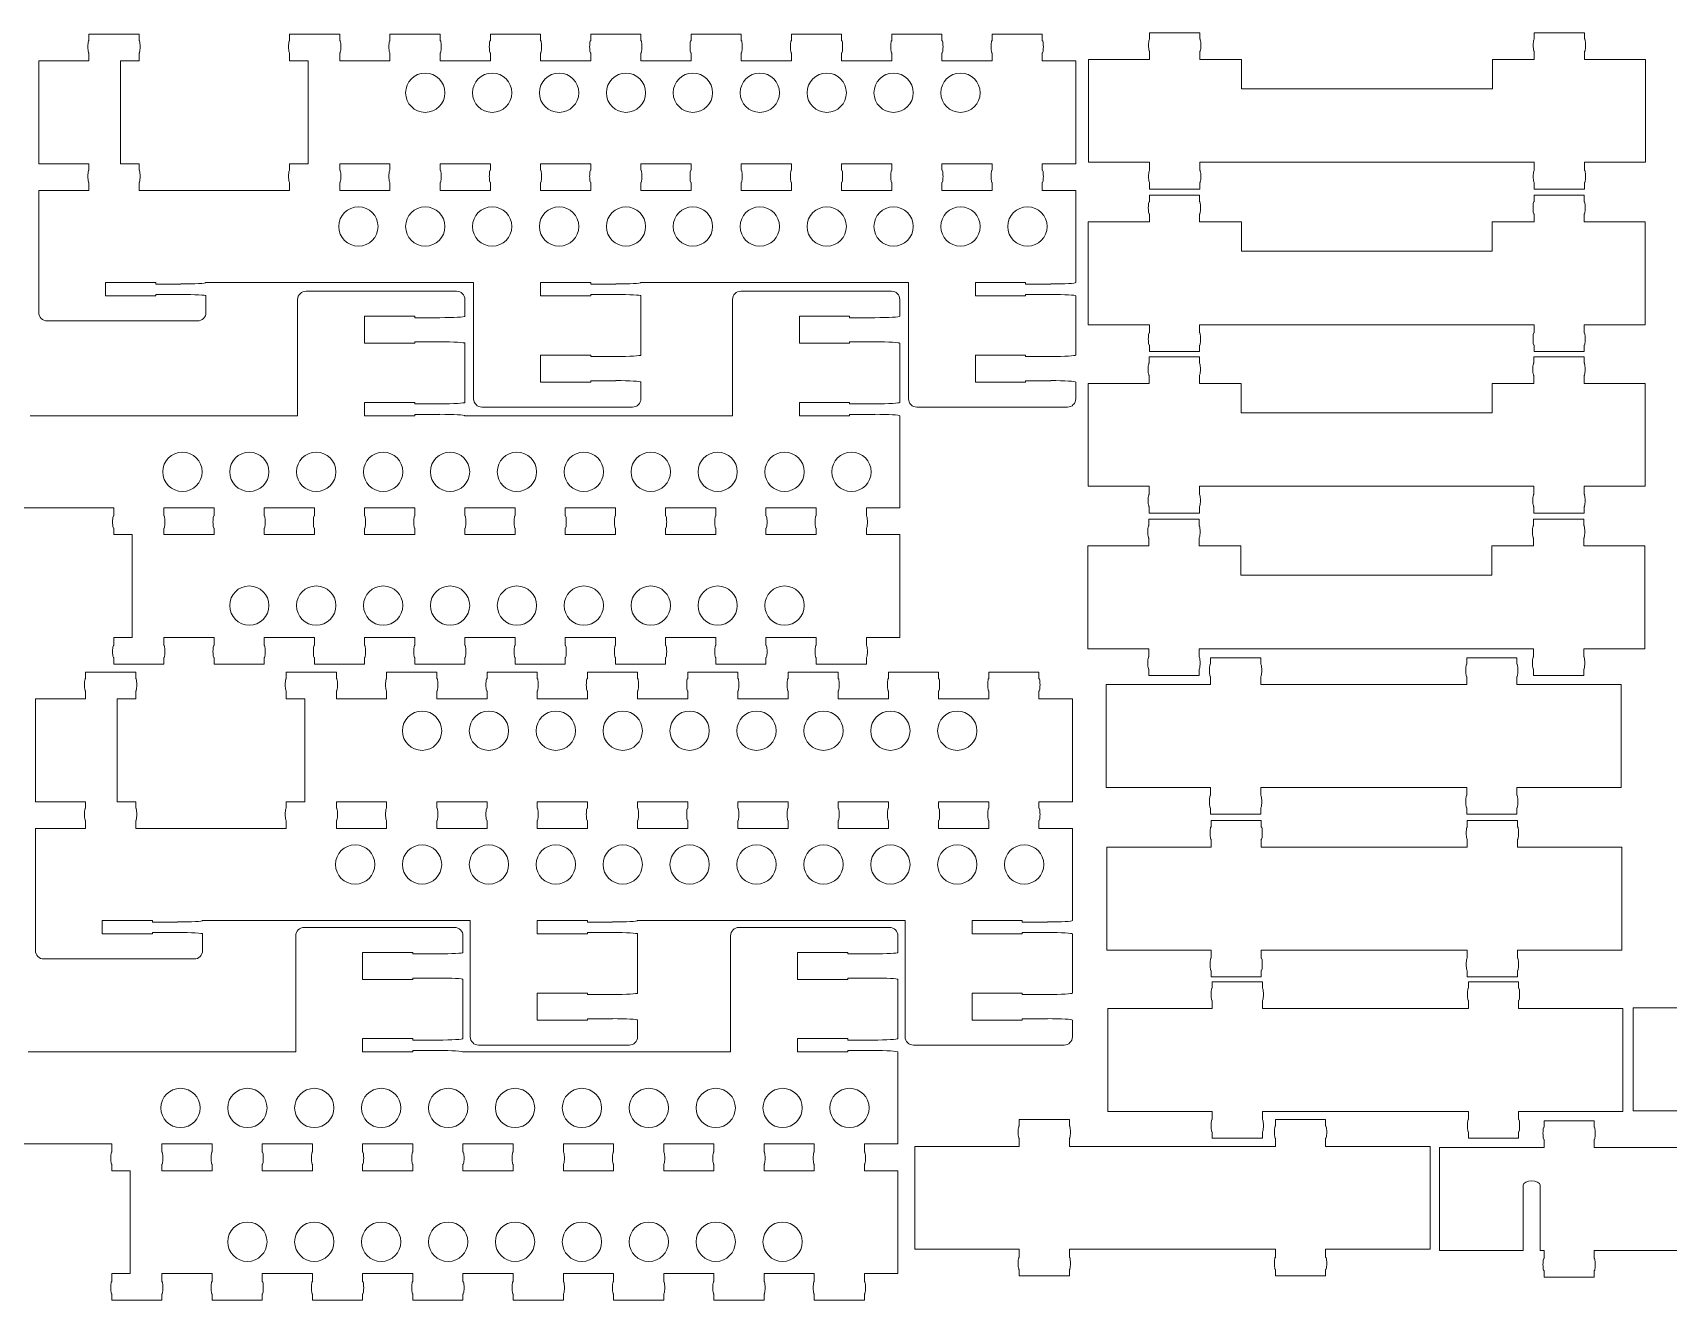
# Model space of a CAD drawing. Header units: millimetres. Extents: x 6 to 617, y 2 to 305.
# Drawn here: x 312.8 to 508.4, y 2.6 to 154.2 of the extents above; entities that cross this region are included whole.
import ezdxf

# ---------------------------------------------------------------- set-up
doc = ezdxf.new("R2010")
doc.units = ezdxf.units.MM
doc.header["$LTSCALE"] = 12.7
doc.layers.add('Visible', color=1, linetype='Continuous', lineweight=13)

msp = doc.modelspace()

# ---------------------------------------------------------------- linework, layer by layer
at = {"layer": 'Visible'}
for p, q in [((319.52, 153.31), (319.52, 154.06)), ((319.52, 154.06), (325.52, 154.06)), ((325.52, 153.31), (325.52, 154.06)), ((343.52, 153.31), (343.52, 154.06)), ((343.52, 154.06), (349.52, 154.06)), ((349.52, 153.31), (349.52, 154.06)), ((355.52, 153.31), (355.52, 154.06)), ((355.52, 154.06), (361.52, 154.06)), ((361.52, 153.31), (361.52, 154.06)), ((367.52, 153.31), (367.52, 154.06)), ((367.52, 154.06), (373.52, 154.06)), ((373.52, 153.31), (373.52, 154.06)), ((379.52, 153.31), (379.52, 154.06)), ((379.52, 154.06), (385.52, 154.06)), ((385.52, 153.31), (385.52, 154.06)), ((391.52, 153.31), (391.52, 154.06)), ((391.52, 154.06), (397.52, 154.06)), ((397.52, 153.31), (397.52, 154.06)), ((403.52, 153.31), (403.52, 154.06)), ((403.52, 154.06), (409.52, 154.06)), ((409.52, 153.31), (409.52, 154.06)), ((415.52, 153.31), (415.52, 154.06)), ((415.52, 154.06), (421.52, 154.06)), ((421.52, 153.31), (421.52, 154.06)), ((427.52, 153.31), (427.52, 154.06)), ((427.52, 154.06), (433.52, 154.06)), ((433.52, 153.31), (433.52, 154.06)), ((446.35, 153.49), (446.35, 154.24)), ((452.35, 154.24), (446.35, 154.24)), ((452.35, 153.49), (452.35, 154.24)), ((492.35, 153.49), (492.35, 154.24)), ((492.35, 154.24), (498.35, 154.24)), ((498.35, 153.49), (498.35, 154.24)), ((313.52, 150.86), (313.52, 138.56)), ((319.52, 150.86), (313.52, 150.86)), ((319.52, 150.86), (319.52, 151.81)), ((325.52, 150.86), (323.29, 150.86)), ((323.29, 138.56), (323.29, 150.86)), ((325.52, 150.86), (325.52, 151.81)), ((343.52, 150.86), (343.52, 151.81)), ((345.74, 150.86), (343.52, 150.86)), ((345.74, 138.56), (345.74, 150.86)), ((349.52, 150.86), (349.52, 151.81)), ((355.52, 150.86), (349.52, 150.86)), ((355.52, 150.86), (355.52, 151.81)), ((361.52, 150.86), (361.52, 151.81)), ((367.52, 150.86), (361.52, 150.86)), ((367.52, 150.86), (367.52, 151.81)), ((373.52, 150.86), (373.52, 151.81)), ((379.52, 150.86), (373.52, 150.86)), ((379.52, 150.86), (379.52, 151.81)), ((385.52, 150.86), (385.52, 151.81)), ((391.52, 150.86), (385.52, 150.86)), ((391.52, 150.86), (391.52, 151.81)), ((397.52, 150.86), (397.52, 151.81)), ((403.52, 150.86), (397.52, 150.86)), ((403.52, 150.86), (403.52, 151.81)), ((409.52, 150.86), (409.52, 151.81)), ((415.52, 150.86), (409.52, 150.86)), ((415.52, 150.86), (415.52, 151.81)), ((421.52, 150.86), (421.52, 151.81)), ((427.52, 150.86), (421.52, 150.86)), ((427.52, 150.86), (427.52, 151.81)), ((433.52, 150.86), (433.52, 151.81)), ((437.52, 150.86), (433.52, 150.86)), ((437.52, 150.86), (437.52, 138.56)), ((439.05, 138.74), (439.05, 151.04)), ((446.35, 151.04), (439.05, 151.04)), ((446.35, 151.04), (446.35, 151.99)), ((452.35, 151.04), (452.35, 151.99)), ((457.35, 151.04), (452.35, 151.04)), ((457.35, 151.04), (457.35, 147.54)), ((487.35, 151.04), (487.35, 147.54)), ((492.35, 151.04), (487.35, 151.04)), ((492.35, 151.04), (492.35, 151.99)), ((498.35, 151.04), (498.35, 151.99)), ((505.65, 151.04), (498.35, 151.04)), ((505.65, 138.74), (505.65, 151.04)), ((487.35, 147.54), (457.35, 147.54)), ((319.52, 138.56), (313.52, 138.56)), ((319.52, 137.81), (319.52, 138.56)), ((325.52, 138.56), (323.29, 138.56)), ((325.52, 137.81), (325.52, 138.56)), ((343.52, 137.81), (343.52, 138.56)), ((345.74, 138.56), (343.52, 138.56)), ((355.52, 138.56), (349.52, 138.56)), ((349.52, 137.81), (349.52, 138.56)), ((355.52, 137.81), (355.52, 138.56)), ((367.52, 138.56), (361.52, 138.56)), ((361.52, 137.81), (361.52, 138.56)), ((367.52, 137.81), (367.52, 138.56)), ((379.52, 138.56), (373.52, 138.56)), ((373.52, 137.81), (373.52, 138.56)), ((379.52, 137.81), (379.52, 138.56)), ((391.52, 138.56), (385.52, 138.56)), ((385.52, 137.81), (385.52, 138.56)), ((391.52, 137.81), (391.52, 138.56)), ((403.52, 138.56), (397.52, 138.56)), ((397.52, 137.81), (397.52, 138.56)), ((403.52, 137.81), (403.52, 138.56)), ((415.52, 138.56), (409.52, 138.56)), ((409.52, 137.81), (409.52, 138.56)), ((415.52, 137.81), (415.52, 138.56)), ((427.52, 138.56), (421.52, 138.56)), ((421.52, 137.81), (421.52, 138.56)), ((427.52, 137.81), (427.52, 138.56)), ((437.52, 138.56), (433.52, 138.56)), ((433.52, 137.81), (433.52, 138.56)), ((446.35, 138.74), (439.05, 138.74)), ((446.35, 138.74), (446.35, 137.79)), ((492.35, 138.74), (452.35, 138.74)), ((452.35, 138.74), (452.35, 137.79)), ((492.35, 138.74), (492.35, 137.79)), ((505.65, 138.74), (498.35, 138.74)), ((498.35, 138.74), (498.35, 137.79)), ((313.52, 135.36), (313.52, 120.76)), ((313.52, 135.36), (319.52, 135.36)), ((319.52, 135.36), (319.52, 136.31)), ((325.52, 135.36), (325.52, 136.31)), ((325.52, 135.36), (343.52, 135.36)), ((343.52, 135.36), (343.52, 136.31)), ((349.52, 135.36), (349.52, 136.31)), ((349.52, 135.36), (355.52, 135.36)), ((355.52, 135.36), (355.52, 136.31)), ((361.52, 135.36), (361.52, 136.31)), ((361.52, 135.36), (367.52, 135.36)), ((367.52, 135.36), (367.52, 136.31)), ((373.52, 135.36), (373.52, 136.31)), ((373.52, 135.36), (379.52, 135.36)), ((379.52, 135.36), (379.52, 136.31)), ((385.52, 135.36), (385.52, 136.31)), ((385.52, 135.36), (391.52, 135.36)), ((391.52, 135.36), (391.52, 136.31)), ((397.52, 135.36), (397.52, 136.31)), ((397.52, 135.36), (403.52, 135.36)), ((403.52, 135.36), (403.52, 136.31)), ((409.52, 135.36), (409.52, 136.31)), ((409.52, 135.36), (415.52, 135.36)), ((415.52, 135.36), (415.52, 136.31)), ((421.52, 135.36), (421.52, 136.31)), ((421.52, 135.36), (427.52, 135.36)), ((427.52, 135.36), (427.52, 136.31)), ((433.52, 135.36), (433.52, 136.31)), ((433.52, 135.36), (437.52, 135.36)), ((437.52, 135.36), (437.52, 124.36)), ((446.35, 136.29), (446.35, 135.54)), ((452.35, 135.54), (446.35, 135.54)), ((452.35, 136.29), (452.35, 135.54)), ((492.35, 136.29), (492.35, 135.54)), ((492.35, 135.54), (498.35, 135.54)), ((498.35, 136.29), (498.35, 135.54)), ((446.32, 134.05), (446.32, 134.8)), ((452.32, 134.8), (446.32, 134.8)), ((452.32, 134.05), (452.32, 134.8)), ((492.32, 134.05), (492.32, 134.8)), ((492.32, 134.8), (498.32, 134.8)), ((498.32, 134.05), (498.32, 134.8)), ((439.02, 119.3), (439.02, 131.6)), ((446.32, 131.6), (439.02, 131.6)), ((446.32, 131.6), (446.32, 132.55)), ((452.32, 131.6), (452.32, 132.55)), ((457.32, 131.6), (452.32, 131.6)), ((457.32, 131.6), (457.32, 128.1)), ((487.32, 131.6), (487.32, 128.1)), ((492.32, 131.6), (487.32, 131.6)), ((492.32, 131.6), (492.32, 132.55)), ((498.32, 131.6), (498.32, 132.55)), ((505.62, 131.6), (498.32, 131.6)), ((505.62, 119.3), (505.62, 131.6)), ((487.32, 128.1), (457.32, 128.1)), ((327.52, 124.36), (321.52, 124.36)), ((321.52, 124.36), (321.52, 122.76)), ((327.52, 124.18), (327.52, 124.36)), ((330.52, 124.18), (327.52, 124.18)), ((365.52, 124.36), (333.52, 124.36)), ((345.48, 123.32), (363.48, 123.32)), ((365.52, 124.36), (365.52, 110.46)), ((379.52, 124.36), (373.52, 124.36)), ((373.52, 124.36), (373.52, 122.76)), ((379.52, 124.18), (379.52, 124.36)), ((382.52, 124.18), (379.52, 124.18)), ((417.52, 124.36), (385.52, 124.36)), ((397.48, 123.32), (415.48, 123.32)), ((417.52, 124.36), (417.52, 110.46)), ((431.52, 124.36), (425.52, 124.36)), ((425.52, 124.36), (425.52, 122.76)), ((431.52, 124.18), (431.52, 124.36)), ((434.52, 124.18), (431.52, 124.18)), ((321.52, 122.76), (327.52, 122.76)), ((327.52, 122.93), (327.52, 122.76)), ((330.52, 122.93), (327.52, 122.93)), ((333.52, 122.76), (333.52, 120.76)), ((344.48, 108.42), (344.48, 122.32)), ((364.48, 120.32), (364.48, 122.32)), ((373.52, 122.76), (379.52, 122.76)), ((379.52, 122.93), (379.52, 122.76)), ((382.52, 122.93), (379.52, 122.93)), ((385.52, 122.76), (385.52, 115.68)), ((396.48, 108.42), (396.48, 122.32)), ((416.48, 120.32), (416.48, 122.32)), ((425.52, 122.76), (431.52, 122.76)), ((431.52, 122.93), (431.52, 122.76)), ((434.52, 122.93), (431.52, 122.93)), ((437.52, 122.76), (437.52, 115.68)), ((314.52, 119.76), (332.52, 119.76)), ((352.48, 120.32), (358.48, 120.32)), ((352.48, 117.1), (352.48, 120.32)), ((358.48, 120.15), (358.48, 120.32)), ((361.48, 120.15), (358.48, 120.15)), ((404.48, 120.32), (410.48, 120.32)), ((404.48, 117.1), (404.48, 120.32)), ((410.48, 120.15), (410.48, 120.32)), ((413.48, 120.15), (410.48, 120.15)), ((446.32, 119.3), (439.02, 119.3)), ((446.32, 119.3), (446.32, 118.35)), ((492.32, 119.3), (452.32, 119.3)), ((452.32, 119.3), (452.32, 118.35)), ((492.32, 119.3), (492.32, 118.35)), ((505.62, 119.3), (498.32, 119.3)), ((498.32, 119.3), (498.32, 118.35)), ((352.48, 117.1), (358.48, 117.1)), ((358.48, 117.26), (358.48, 117.1)), ((361.48, 117.26), (358.48, 117.26)), ((364.48, 110.02), (364.48, 117.1)), ((373.52, 115.68), (379.52, 115.68)), ((373.52, 115.68), (373.52, 112.46)), ((379.52, 115.51), (379.52, 115.68)), ((382.52, 115.51), (379.52, 115.51)), ((404.48, 117.1), (410.48, 117.1)), ((410.48, 117.26), (410.48, 117.1)), ((413.48, 117.26), (410.48, 117.26)), ((416.48, 110.02), (416.48, 117.1)), ((425.52, 115.68), (431.52, 115.68)), ((425.52, 115.68), (425.52, 112.46)), ((431.52, 115.51), (431.52, 115.68)), ((434.52, 115.51), (431.52, 115.51)), ((446.3, 114.74), (446.3, 115.49)), ((452.3, 115.49), (446.3, 115.49)), ((446.32, 116.85), (446.32, 116.1)), ((452.32, 116.1), (446.32, 116.1)), ((452.3, 114.74), (452.3, 115.49)), ((452.32, 116.85), (452.32, 116.1)), ((492.3, 114.74), (492.3, 115.49)), ((492.3, 115.49), (498.3, 115.49)), ((492.32, 116.85), (492.32, 116.1)), ((492.32, 116.1), (498.32, 116.1)), ((498.3, 114.74), (498.3, 115.49)), ((498.32, 116.85), (498.32, 116.1)), ((373.52, 112.46), (379.52, 112.46)), ((379.52, 112.62), (379.52, 112.46)), ((382.52, 112.62), (379.52, 112.62)), ((385.52, 112.46), (385.52, 110.46)), ((425.52, 112.46), (431.52, 112.46)), ((431.52, 112.62), (431.52, 112.46)), ((434.52, 112.62), (431.52, 112.62)), ((437.52, 112.46), (437.52, 110.46)), ((439, 99.99), (439, 112.29)), ((446.3, 112.29), (439, 112.29)), ((446.3, 112.29), (446.3, 113.24)), ((452.3, 112.29), (452.3, 113.24)), ((457.3, 112.29), (452.3, 112.29)), ((457.3, 112.29), (457.3, 108.79)), ((487.3, 112.29), (487.3, 108.79)), ((492.3, 112.29), (487.3, 112.29)), ((492.3, 112.29), (492.3, 113.24)), ((498.3, 112.29), (498.3, 113.24)), ((505.6, 112.29), (498.3, 112.29)), ((505.6, 99.99), (505.6, 112.29)), ((352.48, 110.02), (358.48, 110.02)), ((352.48, 108.42), (352.48, 110.02)), ((358.48, 109.84), (358.48, 110.02)), ((361.48, 109.84), (358.48, 109.84)), ((404.48, 110.02), (410.48, 110.02)), ((404.48, 108.42), (404.48, 110.02)), ((410.48, 109.84), (410.48, 110.02)), ((413.48, 109.84), (410.48, 109.84)), ((344.48, 108.42), (312.48, 108.42)), ((358.48, 108.42), (352.48, 108.42)), ((358.48, 108.59), (358.48, 108.42)), ((361.48, 108.59), (358.48, 108.59)), ((396.48, 108.42), (364.48, 108.42)), ((366.52, 109.46), (384.52, 109.46)), ((410.48, 108.42), (404.48, 108.42)), ((410.48, 108.59), (410.48, 108.42)), ((413.48, 108.59), (410.48, 108.59)), ((416.48, 97.42), (416.48, 108.42)), ((418.52, 109.46), (436.52, 109.46)), ((487.3, 108.79), (457.3, 108.79)), ((446.3, 99.99), (439, 99.99)), ((446.3, 99.99), (446.3, 99.04)), ((492.3, 99.99), (452.3, 99.99)), ((452.3, 99.99), (452.3, 99.04)), ((492.3, 99.99), (492.3, 99.04)), ((505.6, 99.99), (498.3, 99.99)), ((498.3, 99.99), (498.3, 99.04)), ((304.48, 97.42), (322.48, 97.42)), ((322.48, 97.42), (322.48, 96.47)), ((328.48, 97.42), (334.48, 97.42)), ((328.48, 97.42), (328.48, 96.47)), ((334.48, 97.42), (334.48, 96.47)), ((340.48, 97.42), (346.48, 97.42)), ((340.48, 97.42), (340.48, 96.47)), ((346.48, 97.42), (346.48, 96.47)), ((352.48, 97.42), (358.48, 97.42)), ((352.48, 97.42), (352.48, 96.47)), ((358.48, 97.42), (358.48, 96.47)), ((364.48, 97.42), (370.48, 97.42)), ((364.48, 97.42), (364.48, 96.47)), ((370.48, 97.42), (370.48, 96.47)), ((376.48, 97.42), (382.48, 97.42)), ((376.48, 97.42), (376.48, 96.47)), ((382.48, 97.42), (382.48, 96.47)), ((388.48, 97.42), (394.48, 97.42)), ((388.48, 97.42), (388.48, 96.47)), ((394.48, 97.42), (394.48, 96.47)), ((400.48, 97.42), (406.48, 97.42)), ((400.48, 97.42), (400.48, 96.47)), ((406.48, 97.42), (406.48, 96.47)), ((412.48, 97.42), (416.48, 97.42)), ((412.48, 97.42), (412.48, 96.47)), ((446.26, 95.3), (446.26, 96.05)), ((452.26, 96.05), (446.26, 96.05)), ((446.3, 97.54), (446.3, 96.79)), ((452.3, 96.79), (446.3, 96.79)), ((452.26, 95.3), (452.26, 96.05)), ((452.3, 97.54), (452.3, 96.79)), ((492.26, 95.3), (492.26, 96.05)), ((492.26, 96.05), (498.26, 96.05)), ((492.3, 97.54), (492.3, 96.79)), ((492.3, 96.79), (498.3, 96.79)), ((498.26, 95.3), (498.26, 96.05)), ((498.3, 97.54), (498.3, 96.79)), ((322.48, 94.97), (322.48, 94.22)), ((322.48, 94.22), (324.7, 94.22)), ((324.7, 81.92), (324.7, 94.22)), ((328.48, 94.97), (328.48, 94.22)), ((334.48, 94.22), (328.48, 94.22)), ((334.48, 94.97), (334.48, 94.22)), ((340.48, 94.97), (340.48, 94.22)), ((346.48, 94.22), (340.48, 94.22)), ((346.48, 94.97), (346.48, 94.22)), ((352.48, 94.97), (352.48, 94.22)), ((358.48, 94.22), (352.48, 94.22)), ((358.48, 94.97), (358.48, 94.22)), ((364.48, 94.97), (364.48, 94.22)), ((370.48, 94.22), (364.48, 94.22)), ((370.48, 94.97), (370.48, 94.22)), ((376.48, 94.97), (376.48, 94.22)), ((382.48, 94.22), (376.48, 94.22)), ((382.48, 94.97), (382.48, 94.22)), ((388.48, 94.97), (388.48, 94.22)), ((394.48, 94.22), (388.48, 94.22)), ((394.48, 94.97), (394.48, 94.22)), ((400.48, 94.97), (400.48, 94.22)), ((406.48, 94.22), (400.48, 94.22)), ((406.48, 94.97), (406.48, 94.22)), ((412.48, 94.97), (412.48, 94.22)), ((416.48, 94.22), (412.48, 94.22)), ((416.48, 81.92), (416.48, 94.22)), ((438.96, 80.55), (438.96, 92.85)), ((446.26, 92.85), (438.96, 92.85)), ((446.26, 92.85), (446.26, 93.8)), ((452.26, 92.85), (452.26, 93.8)), ((457.26, 92.85), (452.26, 92.85)), ((457.26, 92.85), (457.26, 89.35)), ((487.26, 92.85), (487.26, 89.35)), ((492.26, 92.85), (487.26, 92.85)), ((492.26, 92.85), (492.26, 93.8)), ((498.26, 92.85), (498.26, 93.8)), ((505.56, 92.85), (498.26, 92.85)), ((505.56, 80.55), (505.56, 92.85)), ((487.26, 89.35), (457.26, 89.35)), ((322.48, 81.92), (322.48, 80.97)), ((322.48, 81.92), (324.7, 81.92)), ((334.48, 81.92), (328.48, 81.92)), ((328.48, 81.92), (328.48, 80.97)), ((334.48, 81.92), (334.48, 80.97)), ((346.48, 81.92), (340.48, 81.92)), ((340.48, 81.92), (340.48, 80.97)), ((346.48, 81.92), (346.48, 80.97)), ((358.48, 81.92), (352.48, 81.92)), ((352.48, 81.92), (352.48, 80.97)), ((358.48, 81.92), (358.48, 80.97)), ((370.48, 81.92), (364.48, 81.92)), ((364.48, 81.92), (364.48, 80.97)), ((370.48, 81.92), (370.48, 80.97)), ((382.48, 81.92), (376.48, 81.92)), ((376.48, 81.92), (376.48, 80.97)), ((382.48, 81.92), (382.48, 80.97)), ((394.48, 81.92), (388.48, 81.92)), ((388.48, 81.92), (388.48, 80.97)), ((394.48, 81.92), (394.48, 80.97)), ((406.48, 81.92), (400.48, 81.92)), ((400.48, 81.92), (400.48, 80.97)), ((406.48, 81.92), (406.48, 80.97)), ((416.48, 81.92), (412.48, 81.92)), ((412.48, 81.92), (412.48, 80.97)), ((446.26, 80.55), (438.96, 80.55)), ((446.26, 80.55), (446.26, 79.6)), ((492.26, 80.55), (452.26, 80.55)), ((452.26, 80.55), (452.26, 79.6)), ((492.26, 80.55), (492.26, 79.6)), ((505.56, 80.55), (498.26, 80.55)), ((498.26, 80.55), (498.26, 79.6)), ((322.48, 79.47), (322.48, 78.72)), ((322.48, 78.72), (328.48, 78.72)), ((328.48, 79.47), (328.48, 78.72)), ((334.48, 79.47), (334.48, 78.72)), ((334.48, 78.72), (340.48, 78.72)), ((340.48, 79.47), (340.48, 78.72)), ((346.48, 79.47), (346.48, 78.72)), ((346.48, 78.72), (352.48, 78.72)), ((352.48, 79.47), (352.48, 78.72)), ((358.48, 79.47), (358.48, 78.72)), ((358.48, 78.72), (364.48, 78.72)), ((364.48, 79.47), (364.48, 78.72)), ((370.48, 79.47), (370.48, 78.72)), ((370.48, 78.72), (376.48, 78.72)), ((376.48, 79.47), (376.48, 78.72)), ((382.48, 79.47), (382.48, 78.72)), ((382.48, 78.72), (388.48, 78.72)), ((388.48, 79.47), (388.48, 78.72)), ((394.48, 79.47), (394.48, 78.72)), ((394.48, 78.72), (400.48, 78.72)), ((400.48, 79.47), (400.48, 78.72)), ((406.48, 79.47), (406.48, 78.72)), ((406.48, 78.72), (412.48, 78.72)), ((412.48, 79.47), (412.48, 78.72)), ((453.63, 78.72), (453.63, 79.47)), ((459.63, 79.47), (453.63, 79.47)), ((459.63, 78.72), (459.63, 79.47)), ((484.27, 78.72), (484.27, 79.47)), ((484.27, 79.47), (490.27, 79.47)), ((490.27, 78.72), (490.27, 79.47)), ((319.12, 77), (319.12, 77.75)), ((319.12, 77.75), (325.12, 77.75)), ((325.12, 77), (325.12, 77.75)), ((343.12, 77), (343.12, 77.75)), ((343.12, 77.75), (349.12, 77.75)), ((349.12, 77), (349.12, 77.75)), ((355.12, 77), (355.12, 77.75)), ((355.12, 77.75), (361.12, 77.75)), ((361.12, 77), (361.12, 77.75)), ((367.12, 77), (367.12, 77.75)), ((367.12, 77.75), (373.12, 77.75)), ((373.12, 77), (373.12, 77.75)), ((379.12, 77), (379.12, 77.75)), ((379.12, 77.75), (385.12, 77.75)), ((385.12, 77), (385.12, 77.75)), ((391.12, 77), (391.12, 77.75)), ((391.12, 77.75), (397.12, 77.75)), ((397.12, 77), (397.12, 77.75)), ((403.12, 77), (403.12, 77.75)), ((403.12, 77.75), (409.12, 77.75)), ((409.12, 77), (409.12, 77.75)), ((415.12, 77), (415.12, 77.75)), ((415.12, 77.75), (421.12, 77.75)), ((421.12, 77), (421.12, 77.75)), ((427.12, 77), (427.12, 77.75)), ((427.12, 77.75), (433.12, 77.75)), ((433.12, 77), (433.12, 77.75)), ((446.26, 78.1), (446.26, 77.35)), ((452.26, 77.35), (446.26, 77.35)), ((452.26, 78.1), (452.26, 77.35)), ((453.63, 76.27), (453.63, 77.22)), ((459.63, 76.27), (459.63, 77.22)), ((484.27, 76.27), (484.27, 77.22)), ((490.27, 76.27), (490.27, 77.22)), ((492.26, 78.1), (492.26, 77.35)), ((492.26, 77.35), (498.26, 77.35)), ((498.26, 78.1), (498.26, 77.35)), ((313.12, 74.55), (313.12, 62.25)), ((319.12, 74.55), (313.12, 74.55)), ((319.12, 74.55), (319.12, 75.5)), ((325.12, 74.55), (322.9, 74.55)), ((322.9, 62.25), (322.9, 74.55)), ((325.12, 74.55), (325.12, 75.5)), ((343.12, 74.55), (343.12, 75.5)), ((345.35, 74.55), (343.12, 74.55)), ((345.35, 62.25), (345.35, 74.55)), ((349.12, 74.55), (349.12, 75.5)), ((355.12, 74.55), (349.12, 74.55)), ((355.12, 74.55), (355.12, 75.5)), ((361.12, 74.55), (361.12, 75.5)), ((367.12, 74.55), (361.12, 74.55)), ((367.12, 74.55), (367.12, 75.5)), ((373.12, 74.55), (373.12, 75.5)), ((379.12, 74.55), (373.12, 74.55)), ((379.12, 74.55), (379.12, 75.5)), ((385.12, 74.55), (385.12, 75.5)), ((391.12, 74.55), (385.12, 74.55)), ((391.12, 74.55), (391.12, 75.5)), ((397.12, 74.55), (397.12, 75.5)), ((403.12, 74.55), (397.12, 74.55)), ((403.12, 74.55), (403.12, 75.5)), ((409.12, 74.55), (409.12, 75.5)), ((415.12, 74.55), (409.12, 74.55)), ((415.12, 74.55), (415.12, 75.5)), ((421.12, 74.55), (421.12, 75.5)), ((427.12, 74.55), (421.12, 74.55)), ((427.12, 74.55), (427.12, 75.5)), ((433.12, 74.55), (433.12, 75.5)), ((437.12, 74.55), (433.12, 74.55)), ((437.12, 74.55), (437.12, 62.25)), ((441.15, 63.97), (441.15, 76.27)), ((453.63, 76.27), (441.15, 76.27)), ((484.27, 76.27), (459.63, 76.27)), ((502.75, 76.27), (490.27, 76.27)), ((502.75, 63.97), (502.75, 76.27)), ((453.63, 63.97), (441.15, 63.97)), ((453.63, 63.97), (453.63, 63.02)), ((484.27, 63.97), (459.63, 63.97)), ((459.63, 63.97), (459.63, 63.02)), ((484.27, 63.97), (484.27, 63.02)), ((502.75, 63.97), (490.27, 63.97)), ((490.27, 63.97), (490.27, 63.02)), ((319.12, 62.25), (313.12, 62.25)), ((319.12, 61.5), (319.12, 62.25)), ((325.12, 62.25), (322.9, 62.25)), ((325.12, 61.5), (325.12, 62.25)), ((343.12, 61.5), (343.12, 62.25)), ((345.35, 62.25), (343.12, 62.25)), ((355.12, 62.25), (349.12, 62.25)), ((349.12, 61.5), (349.12, 62.25)), ((355.12, 61.5), (355.12, 62.25)), ((367.12, 62.25), (361.12, 62.25)), ((361.12, 61.5), (361.12, 62.25)), ((367.12, 61.5), (367.12, 62.25)), ((379.12, 62.25), (373.12, 62.25)), ((373.12, 61.5), (373.12, 62.25)), ((379.12, 61.5), (379.12, 62.25)), ((391.12, 62.25), (385.12, 62.25)), ((385.12, 61.5), (385.12, 62.25)), ((391.12, 61.5), (391.12, 62.25)), ((403.12, 62.25), (397.12, 62.25)), ((397.12, 61.5), (397.12, 62.25)), ((403.12, 61.5), (403.12, 62.25)), ((415.12, 62.25), (409.12, 62.25)), ((409.12, 61.5), (409.12, 62.25)), ((415.12, 61.5), (415.12, 62.25)), ((427.12, 62.25), (421.12, 62.25)), ((421.12, 61.5), (421.12, 62.25)), ((427.12, 61.5), (427.12, 62.25)), ((437.12, 62.25), (433.12, 62.25)), ((433.12, 61.5), (433.12, 62.25)), ((453.63, 61.52), (453.63, 60.77)), ((459.63, 60.77), (453.63, 60.77)), ((459.63, 61.52), (459.63, 60.77)), ((484.27, 61.52), (484.27, 60.77)), ((484.27, 60.77), (490.27, 60.77)), ((490.27, 61.52), (490.27, 60.77)), ((313.12, 59.05), (313.12, 44.45)), ((313.12, 59.05), (319.12, 59.05)), ((319.12, 59.05), (319.12, 60)), ((325.12, 59.05), (325.12, 60)), ((325.12, 59.05), (343.12, 59.05)), ((343.12, 59.05), (343.12, 60)), ((349.12, 59.05), (349.12, 60)), ((349.12, 59.05), (355.12, 59.05)), ((355.12, 59.05), (355.12, 60)), ((361.12, 59.05), (361.12, 60)), ((361.12, 59.05), (367.12, 59.05)), ((367.12, 59.05), (367.12, 60)), ((373.12, 59.05), (373.12, 60)), ((373.12, 59.05), (379.12, 59.05)), ((379.12, 59.05), (379.12, 60)), ((385.12, 59.05), (385.12, 60)), ((385.12, 59.05), (391.12, 59.05)), ((391.12, 59.05), (391.12, 60)), ((397.12, 59.05), (397.12, 60)), ((397.12, 59.05), (403.12, 59.05)), ((403.12, 59.05), (403.12, 60)), ((409.12, 59.05), (409.12, 60)), ((409.12, 59.05), (415.12, 59.05)), ((415.12, 59.05), (415.12, 60)), ((421.12, 59.05), (421.12, 60)), ((421.12, 59.05), (427.12, 59.05)), ((427.12, 59.05), (427.12, 60)), ((433.12, 59.05), (433.12, 60)), ((433.12, 59.05), (437.12, 59.05)), ((437.12, 59.05), (437.12, 48.05)), ((453.7, 59.26), (453.7, 60.01)), ((459.7, 60.01), (453.7, 60.01)), ((459.7, 59.26), (459.7, 60.01)), ((484.34, 59.26), (484.34, 60.01)), ((484.34, 60.01), (490.34, 60.01)), ((490.34, 59.26), (490.34, 60.01)), ((441.22, 44.51), (441.22, 56.81)), ((453.7, 56.81), (441.22, 56.81)), ((453.7, 56.81), (453.7, 57.76)), ((459.7, 56.81), (459.7, 57.76)), ((484.34, 56.81), (459.7, 56.81)), ((484.34, 56.81), (484.34, 57.76)), ((490.34, 56.81), (490.34, 57.76)), ((502.82, 56.81), (490.34, 56.81)), ((502.82, 44.51), (502.82, 56.81)), ((327.12, 48.05), (321.12, 48.05)), ((321.12, 48.05), (321.12, 46.45)), ((327.12, 47.87), (327.12, 48.05)), ((330.12, 47.87), (327.12, 47.87)), ((365.12, 48.05), (333.12, 48.05)), ((345.25, 47.23), (363.25, 47.23)), ((365.12, 48.05), (365.12, 34.15)), ((379.12, 48.05), (373.12, 48.05)), ((373.12, 48.05), (373.12, 46.45)), ((379.12, 47.87), (379.12, 48.05)), ((382.12, 47.87), (379.12, 47.87)), ((417.12, 48.05), (385.12, 48.05)), ((397.25, 47.23), (415.25, 47.23)), ((417.12, 48.05), (417.12, 34.15)), ((431.12, 48.05), (425.12, 48.05)), ((425.12, 48.05), (425.12, 46.45)), ((431.12, 47.87), (431.12, 48.05)), ((434.12, 47.87), (431.12, 47.87)), ((321.12, 46.45), (327.12, 46.45)), ((327.12, 46.62), (327.12, 46.45)), ((330.12, 46.62), (327.12, 46.62)), ((333.12, 46.45), (333.12, 44.45)), ((344.25, 32.33), (344.25, 46.23)), ((364.25, 44.23), (364.25, 46.23)), ((373.12, 46.45), (379.12, 46.45)), ((379.12, 46.62), (379.12, 46.45)), ((382.12, 46.62), (379.12, 46.62)), ((385.12, 46.45), (385.12, 39.37)), ((396.25, 32.33), (396.25, 46.23)), ((416.25, 44.23), (416.25, 46.23)), ((425.12, 46.45), (431.12, 46.45)), ((431.12, 46.62), (431.12, 46.45)), ((434.12, 46.62), (431.12, 46.62)), ((437.12, 46.45), (437.12, 39.37)), ((314.12, 43.45), (332.12, 43.45)), ((352.25, 44.23), (358.25, 44.23)), ((352.25, 41.01), (352.25, 44.23)), ((358.25, 44.06), (358.25, 44.23)), ((361.25, 44.06), (358.25, 44.06)), ((404.25, 44.23), (410.25, 44.23)), ((404.25, 41.01), (404.25, 44.23)), ((410.25, 44.06), (410.25, 44.23)), ((413.25, 44.06), (410.25, 44.06)), ((453.7, 44.51), (441.22, 44.51)), ((453.7, 44.51), (453.7, 43.56)), ((484.34, 44.51), (459.7, 44.51)), ((459.7, 44.51), (459.7, 43.56)), ((484.34, 44.51), (484.34, 43.56)), ((502.82, 44.51), (490.34, 44.51)), ((490.34, 44.51), (490.34, 43.56)), ((358.25, 41.17), (358.25, 41.01)), ((361.25, 41.17), (358.25, 41.17)), ((410.25, 41.17), (410.25, 41.01)), ((413.25, 41.17), (410.25, 41.17)), ((453.7, 42.06), (453.7, 41.31)), ((459.7, 41.31), (453.7, 41.31)), ((459.7, 42.06), (459.7, 41.31)), ((484.34, 42.06), (484.34, 41.31)), ((484.34, 41.31), (490.34, 41.31)), ((490.34, 42.06), (490.34, 41.31)), ((352.25, 41.01), (358.25, 41.01)), ((364.25, 33.93), (364.25, 41.01)), ((373.12, 39.37), (379.12, 39.37)), ((373.12, 39.37), (373.12, 36.15)), ((379.12, 39.2), (379.12, 39.37)), ((382.12, 39.2), (379.12, 39.2)), ((404.25, 41.01), (410.25, 41.01)), ((416.25, 33.93), (416.25, 41.01)), ((425.12, 39.37), (431.12, 39.37)), ((425.12, 39.37), (425.12, 36.15)), ((431.12, 39.2), (431.12, 39.37)), ((434.12, 39.2), (431.12, 39.2)), ((453.83, 39.97), (453.83, 40.72)), ((459.83, 40.72), (453.83, 40.72)), ((459.83, 39.97), (459.83, 40.72)), ((484.47, 39.97), (484.47, 40.72)), ((484.47, 40.72), (490.47, 40.72)), ((490.47, 39.97), (490.47, 40.72)), ((441.35, 25.22), (441.35, 37.52)), ((453.83, 37.52), (441.35, 37.52)), ((453.83, 37.52), (453.83, 38.47)), ((459.83, 37.52), (459.83, 38.47)), ((484.47, 37.52), (459.83, 37.52)), ((484.47, 37.52), (484.47, 38.47)), ((490.47, 37.52), (490.47, 38.47)), ((502.95, 37.52), (490.47, 37.52)), ((502.95, 25.22), (502.95, 37.52)), ((504.17, 25.29), (504.17, 37.59)), ((516.65, 37.59), (504.17, 37.59)), ((373.12, 36.15), (379.12, 36.15)), ((379.12, 36.31), (379.12, 36.15)), ((382.12, 36.31), (379.12, 36.31)), ((385.12, 36.15), (385.12, 34.15)), ((425.12, 36.15), (431.12, 36.15)), ((431.12, 36.31), (431.12, 36.15)), ((434.12, 36.31), (431.12, 36.31)), ((437.12, 36.15), (437.12, 34.15)), ((352.25, 33.93), (358.25, 33.93)), ((352.25, 32.33), (352.25, 33.93)), ((358.25, 33.75), (358.25, 33.93)), ((361.25, 33.75), (358.25, 33.75)), ((404.25, 33.93), (410.25, 33.93)), ((404.25, 32.33), (404.25, 33.93)), ((410.25, 33.75), (410.25, 33.93)), ((413.25, 33.75), (410.25, 33.75)), ((344.25, 32.33), (312.25, 32.33)), ((358.25, 32.33), (352.25, 32.33)), ((358.25, 32.5), (358.25, 32.33)), ((361.25, 32.5), (358.25, 32.5)), ((396.25, 32.33), (364.25, 32.33)), ((366.12, 33.15), (384.12, 33.15)), ((410.25, 32.33), (404.25, 32.33)), ((410.25, 32.5), (410.25, 32.33)), ((413.25, 32.5), (410.25, 32.5)), ((416.25, 21.33), (416.25, 32.33)), ((418.12, 33.15), (436.12, 33.15)), ((430.76, 23.49), (430.76, 24.24)), ((436.76, 24.24), (430.76, 24.24)), ((436.76, 23.49), (436.76, 24.24)), ((453.83, 25.22), (441.35, 25.22)), ((453.83, 25.22), (453.83, 24.27)), ((484.47, 25.22), (459.83, 25.22)), ((459.83, 25.22), (459.83, 24.27)), ((461.4, 23.49), (461.4, 24.24)), ((461.4, 24.24), (467.4, 24.24)), ((467.4, 23.49), (467.4, 24.24)), ((484.47, 25.22), (484.47, 24.27)), ((502.95, 25.22), (490.47, 25.22)), ((490.47, 25.22), (490.47, 24.27)), ((493.51, 23.35), (493.51, 24.1)), ((499.51, 24.1), (493.51, 24.1)), ((499.51, 23.35), (499.51, 24.1)), ((514.17, 25.29), (504.17, 25.29)), ((430.76, 21.04), (430.76, 21.99)), ((436.76, 21.04), (436.76, 21.99)), ((453.83, 22.77), (453.83, 22.02)), ((459.83, 22.02), (453.83, 22.02)), ((459.83, 22.77), (459.83, 22.02)), ((461.4, 21.04), (461.4, 21.99)), ((467.4, 21.04), (467.4, 21.99)), ((484.47, 22.77), (484.47, 22.02)), ((484.47, 22.02), (490.47, 22.02)), ((490.47, 22.77), (490.47, 22.02)), ((493.51, 20.9), (493.51, 21.85)), ((499.51, 20.9), (499.51, 21.85)), ((304.25, 21.33), (322.25, 21.33)), ((322.25, 21.33), (322.25, 20.38)), ((328.25, 21.33), (334.25, 21.33)), ((328.25, 21.33), (328.25, 20.38)), ((334.25, 21.33), (334.25, 20.38)), ((340.25, 21.33), (346.25, 21.33)), ((340.25, 21.33), (340.25, 20.38)), ((346.25, 21.33), (346.25, 20.38)), ((352.25, 21.33), (358.25, 21.33)), ((352.25, 21.33), (352.25, 20.38)), ((358.25, 21.33), (358.25, 20.38)), ((364.25, 21.33), (370.25, 21.33)), ((364.25, 21.33), (364.25, 20.38)), ((370.25, 21.33), (370.25, 20.38)), ((376.25, 21.33), (382.25, 21.33)), ((376.25, 21.33), (376.25, 20.38)), ((382.25, 21.33), (382.25, 20.38)), ((388.25, 21.33), (394.25, 21.33)), ((388.25, 21.33), (388.25, 20.38)), ((394.25, 21.33), (394.25, 20.38)), ((400.25, 21.33), (406.25, 21.33)), ((400.25, 21.33), (400.25, 20.38)), ((406.25, 21.33), (406.25, 20.38)), ((412.25, 21.33), (416.25, 21.33)), ((412.25, 21.33), (412.25, 20.38)), ((418.28, 8.74), (418.28, 21.04)), ((430.76, 21.04), (418.28, 21.04)), ((461.4, 21.04), (436.76, 21.04)), ((479.88, 21.04), (467.4, 21.04)), ((479.88, 8.74), (479.88, 21.04)), ((481.03, 8.6), (481.03, 20.9)), ((493.51, 20.9), (481.03, 20.9)), ((524.15, 20.9), (499.51, 20.9)), ((322.25, 18.88), (322.25, 18.13)), ((322.25, 18.13), (324.47, 18.13)), ((324.47, 5.83), (324.47, 18.13)), ((328.25, 18.88), (328.25, 18.13)), ((334.25, 18.13), (328.25, 18.13)), ((334.25, 18.88), (334.25, 18.13)), ((340.25, 18.88), (340.25, 18.13)), ((346.25, 18.13), (340.25, 18.13)), ((346.25, 18.88), (346.25, 18.13)), ((352.25, 18.88), (352.25, 18.13)), ((358.25, 18.13), (352.25, 18.13)), ((358.25, 18.88), (358.25, 18.13)), ((364.25, 18.88), (364.25, 18.13)), ((370.25, 18.13), (364.25, 18.13)), ((370.25, 18.88), (370.25, 18.13)), ((376.25, 18.88), (376.25, 18.13)), ((382.25, 18.13), (376.25, 18.13)), ((382.25, 18.88), (382.25, 18.13)), ((388.25, 18.88), (388.25, 18.13)), ((394.25, 18.13), (388.25, 18.13)), ((394.25, 18.88), (394.25, 18.13)), ((400.25, 18.88), (400.25, 18.13)), ((406.25, 18.13), (400.25, 18.13)), ((406.25, 18.88), (406.25, 18.13)), ((412.25, 18.88), (412.25, 18.13)), ((416.25, 18.13), (412.25, 18.13)), ((416.25, 5.83), (416.25, 18.13)), ((491.03, 8.6), (491.03, 16.4)), ((493.03, 8.6), (493.03, 16.4)), ((430.76, 8.74), (418.28, 8.74)), ((430.76, 8.74), (430.76, 7.79)), ((461.4, 8.74), (436.76, 8.74)), ((436.76, 8.74), (436.76, 7.79)), ((461.4, 8.74), (461.4, 7.79)), ((479.88, 8.74), (467.4, 8.74)), ((467.4, 8.74), (467.4, 7.79)), ((491.03, 8.6), (481.03, 8.6)), ((493.51, 8.6), (493.03, 8.6)), ((493.51, 8.6), (493.51, 7.65)), ((524.15, 8.6), (499.51, 8.6)), ((499.51, 8.6), (499.51, 7.65)), ((430.76, 6.29), (430.76, 5.54)), ((436.76, 6.29), (436.76, 5.54)), ((461.4, 6.29), (461.4, 5.54)), ((467.4, 6.29), (467.4, 5.54)), ((493.51, 6.15), (493.51, 5.4)), ((499.51, 6.15), (499.51, 5.4)), ((322.25, 5.83), (322.25, 4.88)), ((322.25, 5.83), (324.47, 5.83)), ((334.25, 5.83), (328.25, 5.83)), ((328.25, 5.83), (328.25, 4.88)), ((334.25, 5.83), (334.25, 4.88)), ((346.25, 5.83), (340.25, 5.83)), ((340.25, 5.83), (340.25, 4.88)), ((346.25, 5.83), (346.25, 4.88)), ((358.25, 5.83), (352.25, 5.83)), ((352.25, 5.83), (352.25, 4.88)), ((358.25, 5.83), (358.25, 4.88)), ((370.25, 5.83), (364.25, 5.83)), ((364.25, 5.83), (364.25, 4.88)), ((370.25, 5.83), (370.25, 4.88)), ((382.25, 5.83), (376.25, 5.83)), ((376.25, 5.83), (376.25, 4.88)), ((382.25, 5.83), (382.25, 4.88)), ((394.25, 5.83), (388.25, 5.83)), ((388.25, 5.83), (388.25, 4.88)), ((394.25, 5.83), (394.25, 4.88)), ((406.25, 5.83), (400.25, 5.83)), ((400.25, 5.83), (400.25, 4.88)), ((406.25, 5.83), (406.25, 4.88)), ((416.25, 5.83), (412.25, 5.83)), ((412.25, 5.83), (412.25, 4.88)), ((436.76, 5.54), (430.76, 5.54)), ((461.4, 5.54), (467.4, 5.54)), ((499.51, 5.4), (493.51, 5.4)), ((322.25, 3.38), (322.25, 2.63)), ((322.25, 2.63), (328.25, 2.63)), ((328.25, 3.38), (328.25, 2.63)), ((334.25, 3.38), (334.25, 2.63)), ((334.25, 2.63), (340.25, 2.63)), ((340.25, 3.38), (340.25, 2.63)), ((346.25, 3.38), (346.25, 2.63)), ((346.25, 2.63), (352.25, 2.63)), ((352.25, 3.38), (352.25, 2.63)), ((358.25, 3.38), (358.25, 2.63)), ((358.25, 2.63), (364.25, 2.63)), ((364.25, 3.38), (364.25, 2.63)), ((370.25, 3.38), (370.25, 2.63)), ((370.25, 2.63), (376.25, 2.63)), ((376.25, 3.38), (376.25, 2.63)), ((382.25, 3.38), (382.25, 2.63)), ((382.25, 2.63), (388.25, 2.63)), ((388.25, 3.38), (388.25, 2.63)), ((394.25, 3.38), (394.25, 2.63)), ((394.25, 2.63), (400.25, 2.63)), ((400.25, 3.38), (400.25, 2.63)), ((406.25, 3.38), (406.25, 2.63)), ((406.25, 2.63), (412.25, 2.63)), ((412.25, 3.38), (412.25, 2.63))]:
    msp.add_line(p, q, dxfattribs=at)
for centre in [(359.74, 147.06), (367.74, 147.06), (375.74, 147.06), (383.74, 147.06), (391.74, 147.06), (399.74, 147.06), (407.74, 147.06), (415.74, 147.06), (423.74, 147.06), (351.74, 131.06), (359.74, 131.06), (367.74, 131.06), (375.74, 131.06), (383.74, 131.06), (391.74, 131.06), (399.74, 131.06), (407.74, 131.06), (415.74, 131.06), (423.74, 131.06), (431.74, 131.06), (330.7, 101.72), (338.7, 101.72), (346.7, 101.72), (354.7, 101.72), (362.7, 101.72), (370.7, 101.72), (378.7, 101.72), (386.7, 101.72), (394.7, 101.72), (402.7, 101.72), (410.7, 101.72), (338.7, 85.72), (346.7, 85.72), (354.7, 85.72), (362.7, 85.72), (370.7, 85.72), (378.7, 85.72), (386.7, 85.72), (394.7, 85.72), (402.7, 85.72), (359.35, 70.75), (367.35, 70.75), (375.35, 70.75), (383.35, 70.75), (391.35, 70.75), (399.35, 70.75), (407.35, 70.75), (415.35, 70.75), (423.35, 70.75), (351.35, 54.75), (359.35, 54.75), (367.35, 54.75), (375.35, 54.75), (383.35, 54.75), (391.35, 54.75), (399.35, 54.75), (407.35, 54.75), (415.35, 54.75), (423.35, 54.75), (431.35, 54.75), (330.47, 25.63), (338.47, 25.63), (346.47, 25.63), (354.47, 25.63), (362.47, 25.63), (370.47, 25.63), (378.47, 25.63), (386.47, 25.63), (394.47, 25.63), (402.47, 25.63), (410.47, 25.63), (338.47, 9.63), (346.47, 9.63), (354.47, 9.63), (362.47, 9.63), (370.47, 9.63), (378.47, 9.63), (386.47, 9.63), (394.47, 9.63), (402.47, 9.63)]:
    msp.add_circle(centre, 2.35, dxfattribs=at)
for centre, start, end in [((345.48, 122.32), 90, 180), ((363.48, 122.32), 0, 90), ((397.48, 122.32), 90, 180), ((415.48, 122.32), 0, 90), ((314.52, 120.76), 180, 270), ((332.52, 120.76), 270, 0), ((366.52, 110.46), 180, 270), ((384.52, 110.46), 270, 0), ((418.52, 110.46), 180, 270), ((436.52, 110.46), 270, 0), ((345.25, 46.23), 90, 180), ((363.25, 46.23), 0, 90), ((397.25, 46.23), 90, 180), ((415.25, 46.23), 0, 90), ((314.12, 44.45), 180, 270), ((332.12, 44.45), 270, 0), ((366.12, 34.15), 180, 270), ((384.12, 34.15), 270, 0), ((418.12, 34.15), 180, 270), ((436.12, 34.15), 270, 0)]:
    msp.add_arc(centre, 1, start, end, dxfattribs=at)
for centre, major_axis, ratio, start_param, end_param in [((319.52, 152.56), (0, 0.75), 0.166667, 0, 3.141593), ((325.52, 152.56), (0, -0.75), 0.166667, 0, 3.141593), ((343.52, 152.56), (0, 0.75), 0.166667, 0, 3.141593), ((349.52, 152.56), (0, -0.75), 0.166667, 0, 3.141593), ((355.52, 152.56), (0, 0.75), 0.166667, 0, 3.141593), ((361.52, 152.56), (0, -0.75), 0.166667, 0, 3.141593), ((367.52, 152.56), (0, 0.75), 0.166667, 0, 3.141593), ((373.52, 152.56), (0, -0.75), 0.166667, 0, 3.141593), ((379.52, 152.56), (0, 0.75), 0.166667, 0, 3.141593), ((385.52, 152.56), (0, -0.75), 0.166667, 0, 3.141593), ((391.52, 152.56), (0, 0.75), 0.166667, 0, 3.141593), ((397.52, 152.56), (0, -0.75), 0.166667, 0, 3.141593), ((403.52, 152.56), (0, 0.75), 0.166667, 0, 3.141593), ((409.52, 152.56), (0, -0.75), 0.166667, 0, 3.141593), ((415.52, 152.56), (0, 0.75), 0.166667, 0, 3.141593), ((421.52, 152.56), (0, -0.75), 0.166667, 0, 3.141593), ((427.52, 152.56), (0, 0.75), 0.166667, 0, 3.141593), ((433.52, 152.56), (0, -0.75), 0.166667, 0, 3.141593), ((446.35, 152.74), (0, 0.75), 0.166667, 0, 3.141593), ((452.35, 152.74), (0, -0.75), 0.166667, 0, 3.141593), ((492.35, 152.74), (0, 0.75), 0.166667, 0, 3.141593), ((498.35, 152.74), (0, -0.75), 0.166667, 0, 3.141593), ((319.52, 137.06), (0, 0.75), 0.166667, 0, 3.141593), ((325.52, 137.06), (0, -0.75), 0.166667, 0, 3.141593), ((343.52, 137.06), (0, 0.75), 0.166667, 0, 3.141593), ((349.52, 137.06), (0, -0.75), 0.166667, 0, 3.141593), ((355.52, 137.06), (0, 0.75), 0.166667, 0, 3.141593), ((361.52, 137.06), (0, -0.75), 0.166667, 0, 3.141593), ((367.52, 137.06), (0, 0.75), 0.166667, 0, 3.141593), ((373.52, 137.06), (0, -0.75), 0.166667, 0, 3.141593), ((379.52, 137.06), (0, 0.75), 0.166667, 0, 3.141593), ((385.52, 137.06), (0, -0.75), 0.166667, 0, 3.141593), ((391.52, 137.06), (0, 0.75), 0.166667, 0, 3.141593), ((397.52, 137.06), (0, -0.75), 0.166667, 0, 3.141593), ((403.52, 137.06), (0, 0.75), 0.166667, 0, 3.141593), ((409.52, 137.06), (0, -0.75), 0.166667, 0, 3.141593), ((415.52, 137.06), (0, 0.75), 0.166667, 0, 3.141593), ((421.52, 137.06), (0, -0.75), 0.166667, 0, 3.141593), ((427.52, 137.06), (0, 0.75), 0.166667, 0, 3.141593), ((433.52, 137.06), (0, -0.75), 0.166667, 0, 3.141593), ((446.35, 137.04), (0, 0.75), 0.166667, 0, 3.141593), ((452.35, 137.04), (0, -0.75), 0.166667, 0, 3.141593), ((492.35, 137.04), (0, 0.75), 0.166667, 0, 3.141593), ((498.35, 137.04), (0, -0.75), 0.166667, 0, 3.141593), ((446.32, 133.3), (0, 0.75), 0.166667, 0, 3.141593), ((452.32, 133.3), (0, -0.75), 0.166667, 0, 3.141593), ((492.32, 133.3), (0, 0.75), 0.166667, 0, 3.141593), ((498.32, 133.3), (0, -0.75), 0.166667, 0, 3.141593), ((330.52, 124.36), (3, 0), 0.058333, 4.712389, 6.283185), ((382.52, 124.36), (3, 0), 0.058333, 4.712389, 6.283185), ((434.52, 124.36), (3, 0), 0.058333, 4.712389, 6.283185), ((330.52, 122.76), (-3, 0), 0.058333, 3.141593, 4.712389), ((382.52, 122.76), (-3, 0), 0.058333, 3.141593, 4.712389), ((434.52, 122.76), (-3, 0), 0.058333, 3.141593, 4.712389), ((446.32, 117.6), (0, 0.75), 0.166667, 0, 3.141593), ((452.32, 117.6), (0, -0.75), 0.166667, 0, 3.141593), ((492.32, 117.6), (0, 0.75), 0.166667, 0, 3.141593), ((498.32, 117.6), (0, -0.75), 0.166667, 0, 3.141593), ((382.52, 115.68), (3, 0), 0.055, 4.712389, 6.283185), ((434.52, 115.68), (3, 0), 0.055, 4.712389, 6.283185), ((446.3, 113.99), (0, 0.75), 0.166667, 0, 3.141593), ((452.3, 113.99), (0, -0.75), 0.166667, 0, 3.141593), ((492.3, 113.99), (0, 0.75), 0.166667, 0, 3.141593), ((498.3, 113.99), (0, -0.75), 0.166667, 0, 3.141593), ((382.52, 112.46), (-3, 0), 0.055, 3.141593, 4.712389), ((434.52, 112.46), (-3, 0), 0.055, 3.141593, 4.712389), ((446.3, 98.29), (0, 0.75), 0.166667, 0, 3.141593), ((452.3, 98.29), (0, -0.75), 0.166667, 0, 3.141593), ((492.3, 98.29), (0, 0.75), 0.166667, 0, 3.141593), ((498.3, 98.29), (0, -0.75), 0.166667, 0, 3.141593), ((446.26, 94.55), (0, 0.75), 0.166667, 0, 3.141593), ((452.26, 94.55), (0, -0.75), 0.166667, 0, 3.141593), ((492.26, 94.55), (0, 0.75), 0.166667, 0, 3.141593), ((498.26, 94.55), (0, -0.75), 0.166667, 0, 3.141593), ((446.26, 78.85), (0, 0.75), 0.166667, 0, 3.141593), ((452.26, 78.85), (0, -0.75), 0.166667, 0, 3.141593), ((453.63, 77.97), (0, 0.75), 0.166667, 0, 3.141593), ((459.63, 77.97), (0, -0.75), 0.166667, 0, 3.141593), ((484.27, 77.97), (0, 0.75), 0.166667, 0, 3.141593), ((490.27, 77.97), (0, -0.75), 0.166667, 0, 3.141593), ((492.26, 78.85), (0, 0.75), 0.166667, 0, 3.141593), ((498.26, 78.85), (0, -0.75), 0.166667, 0, 3.141593), ((319.12, 76.25), (0, 0.75), 0.166667, 0, 3.141593), ((325.12, 76.25), (0, -0.75), 0.166667, 0, 3.141593), ((343.12, 76.25), (0, 0.75), 0.166667, 0, 3.141593), ((349.12, 76.25), (0, -0.75), 0.166667, 0, 3.141593), ((355.12, 76.25), (0, 0.75), 0.166667, 0, 3.141593), ((361.12, 76.25), (0, -0.75), 0.166667, 0, 3.141593), ((367.12, 76.25), (0, 0.75), 0.166667, 0, 3.141593), ((373.12, 76.25), (0, -0.75), 0.166667, 0, 3.141593), ((379.12, 76.25), (0, 0.75), 0.166667, 0, 3.141593), ((385.12, 76.25), (0, -0.75), 0.166667, 0, 3.141593), ((391.12, 76.25), (0, 0.75), 0.166667, 0, 3.141593), ((397.12, 76.25), (0, -0.75), 0.166667, 0, 3.141593), ((403.12, 76.25), (0, 0.75), 0.166667, 0, 3.141593), ((409.12, 76.25), (0, -0.75), 0.166667, 0, 3.141593), ((415.12, 76.25), (0, 0.75), 0.166667, 0, 3.141593), ((421.12, 76.25), (0, -0.75), 0.166667, 0, 3.141593), ((427.12, 76.25), (0, 0.75), 0.166667, 0, 3.141593), ((433.12, 76.25), (0, -0.75), 0.166667, 0, 3.141593), ((453.63, 62.27), (0, 0.75), 0.166667, 0, 3.141593), ((459.63, 62.27), (0, -0.75), 0.166667, 0, 3.141593), ((484.27, 62.27), (0, 0.75), 0.166667, 0, 3.141593), ((490.27, 62.27), (0, -0.75), 0.166667, 0, 3.141593), ((319.12, 60.75), (0, 0.75), 0.166667, 0, 3.141593), ((325.12, 60.75), (0, -0.75), 0.166667, 0, 3.141593), ((343.12, 60.75), (0, 0.75), 0.166667, 0, 3.141593), ((349.12, 60.75), (0, -0.75), 0.166667, 0, 3.141593), ((355.12, 60.75), (0, 0.75), 0.166667, 0, 3.141593), ((361.12, 60.75), (0, -0.75), 0.166667, 0, 3.141593), ((367.12, 60.75), (0, 0.75), 0.166667, 0, 3.141593), ((373.12, 60.75), (0, -0.75), 0.166667, 0, 3.141593), ((379.12, 60.75), (0, 0.75), 0.166667, 0, 3.141593), ((385.12, 60.75), (0, -0.75), 0.166667, 0, 3.141593), ((391.12, 60.75), (0, 0.75), 0.166667, 0, 3.141593), ((397.12, 60.75), (0, -0.75), 0.166667, 0, 3.141593), ((403.12, 60.75), (0, 0.75), 0.166667, 0, 3.141593), ((409.12, 60.75), (0, -0.75), 0.166667, 0, 3.141593), ((415.12, 60.75), (0, 0.75), 0.166667, 0, 3.141593), ((421.12, 60.75), (0, -0.75), 0.166667, 0, 3.141593), ((427.12, 60.75), (0, 0.75), 0.166667, 0, 3.141593), ((433.12, 60.75), (0, -0.75), 0.166667, 0, 3.141593), ((453.7, 58.51), (0, 0.75), 0.166667, 0, 3.141593), ((459.7, 58.51), (0, -0.75), 0.166667, 0, 3.141593), ((484.34, 58.51), (0, 0.75), 0.166667, 0, 3.141593), ((490.34, 58.51), (0, -0.75), 0.166667, 0, 3.141593), ((330.12, 48.05), (3, 0), 0.058333, 4.712389, 6.283185), ((382.12, 48.05), (3, 0), 0.058333, 4.712389, 6.283185), ((434.12, 48.05), (3, 0), 0.058333, 4.712389, 6.283185), ((330.12, 46.45), (-3, 0), 0.058333, 3.141593, 4.712389), ((382.12, 46.45), (-3, 0), 0.058333, 3.141593, 4.712389), ((434.12, 46.45), (-3, 0), 0.058333, 3.141593, 4.712389), ((453.7, 42.81), (0, 0.75), 0.166667, 0, 3.141593), ((459.7, 42.81), (0, -0.75), 0.166667, 0, 3.141593), ((484.34, 42.81), (0, 0.75), 0.166667, 0, 3.141593), ((490.34, 42.81), (0, -0.75), 0.166667, 0, 3.141593), ((382.12, 39.37), (3, 0), 0.055, 4.712389, 6.283185), ((434.12, 39.37), (3, 0), 0.055, 4.712389, 6.283185), ((453.83, 39.22), (0, 0.75), 0.166667, 0, 3.141593), ((459.83, 39.22), (0, -0.75), 0.166667, 0, 3.141593), ((484.47, 39.22), (0, 0.75), 0.166667, 0, 3.141593), ((490.47, 39.22), (0, -0.75), 0.166667, 0, 3.141593), ((382.12, 36.15), (-3, 0), 0.055, 3.141593, 4.712389), ((434.12, 36.15), (-3, 0), 0.055, 3.141593, 4.712389), ((430.76, 22.74), (0, 0.75), 0.166667, 0, 3.141593), ((436.76, 22.74), (0, -0.75), 0.166667, 0, 3.141593), ((453.83, 23.52), (0, 0.75), 0.166667, 0, 3.141593), ((459.83, 23.52), (0, -0.75), 0.166667, 0, 3.141593), ((461.4, 22.74), (0, 0.75), 0.166667, 0, 3.141593), ((467.4, 22.74), (0, -0.75), 0.166667, 0, 3.141593), ((484.47, 23.52), (0, 0.75), 0.166667, 0, 3.141593), ((490.47, 23.52), (0, -0.75), 0.166667, 0, 3.141593), ((493.51, 22.6), (0, 0.75), 0.166667, 0, 3.141593), ((499.51, 22.6), (0, -0.75), 0.166667, 0, 3.141593), ((492.03, 16.4), (-1, 0), 0.5, 3.141593, 6.283185), ((430.76, 7.04), (0, 0.75), 0.166667, 0, 3.141593), ((436.76, 7.04), (0, -0.75), 0.166667, 0, 3.141593), ((461.4, 7.04), (0, 0.75), 0.166667, 0, 3.141593), ((467.4, 7.04), (0, -0.75), 0.166667, 0, 3.141593), ((493.51, 6.9), (0, 0.75), 0.166667, 0, 3.141593), ((499.51, 6.9), (0, -0.75), 0.166667, 0, 3.141593)]:
    msp.add_ellipse(centre, major_axis=major_axis, ratio=ratio, start_param=start_param, end_param=end_param, dxfattribs=at)
at = {"layer": 'Visible', "extrusion": (1.49976e-32, 1.22465e-16, -1)}
for centre, major_axis, ratio, start_param, end_param in [((361.48, 120.32), (-3, 0), 0.055, 3.141593, 4.712389), ((413.48, 120.32), (-3, 0), 0.055, 3.141593, 4.712389), ((361.48, 117.1), (3, 0), 0.055, 4.712389, 6.283185), ((413.48, 117.1), (3, 0), 0.055, 4.712389, 6.283185), ((361.48, 110.02), (-3, 0), 0.058333, 3.141593, 4.712389), ((413.48, 110.02), (-3, 0), 0.058333, 3.141593, 4.712389), ((361.48, 108.42), (3, 0), 0.058333, 4.712389, 6.283185), ((413.48, 108.42), (3, 0), 0.058333, 4.712389, 6.283185), ((322.48, 95.72), (0, -0.75), 0.166667, 0, 3.141593), ((328.48, 95.72), (0, 0.75), 0.166667, 0, 3.141593), ((334.48, 95.72), (0, -0.75), 0.166667, 0, 3.141593), ((340.48, 95.72), (0, 0.75), 0.166667, 0, 3.141593), ((346.48, 95.72), (0, -0.75), 0.166667, 0, 3.141593), ((352.48, 95.72), (0, 0.75), 0.166667, 0, 3.141593), ((358.48, 95.72), (0, -0.75), 0.166667, 0, 3.141593), ((364.48, 95.72), (0, 0.75), 0.166667, 0, 3.141593), ((370.48, 95.72), (0, -0.75), 0.166667, 0, 3.141593), ((376.48, 95.72), (0, 0.75), 0.166667, 0, 3.141593), ((382.48, 95.72), (0, -0.75), 0.166667, 0, 3.141593), ((388.48, 95.72), (0, 0.75), 0.166667, 0, 3.141593), ((394.48, 95.72), (0, -0.75), 0.166667, 0, 3.141593), ((400.48, 95.72), (0, 0.75), 0.166667, 0, 3.141593), ((406.48, 95.72), (0, -0.75), 0.166667, 0, 3.141593), ((412.48, 95.72), (0, 0.75), 0.166667, 0, 3.141593), ((322.48, 80.22), (0, -0.75), 0.166667, 0, 3.141593), ((328.48, 80.22), (0, 0.75), 0.166667, 0, 3.141593), ((334.48, 80.22), (0, -0.75), 0.166667, 0, 3.141593), ((340.48, 80.22), (0, 0.75), 0.166667, 0, 3.141593), ((346.48, 80.22), (0, -0.75), 0.166667, 0, 3.141593), ((352.48, 80.22), (0, 0.75), 0.166667, 0, 3.141593), ((358.48, 80.22), (0, -0.75), 0.166667, 0, 3.141593), ((364.48, 80.22), (0, 0.75), 0.166667, 0, 3.141593), ((370.48, 80.22), (0, -0.75), 0.166667, 0, 3.141593), ((376.48, 80.22), (0, 0.75), 0.166667, 0, 3.141593), ((382.48, 80.22), (0, -0.75), 0.166667, 0, 3.141593), ((388.48, 80.22), (0, 0.75), 0.166667, 0, 3.141593), ((394.48, 80.22), (0, -0.75), 0.166667, 0, 3.141593), ((400.48, 80.22), (0, 0.75), 0.166667, 0, 3.141593), ((406.48, 80.22), (0, -0.75), 0.166667, 0, 3.141593), ((412.48, 80.22), (0, 0.75), 0.166667, 0, 3.141593), ((361.25, 44.23), (-3, 0), 0.055, 3.141593, 4.712389), ((413.25, 44.23), (-3, 0), 0.055, 3.141593, 4.712389), ((361.25, 41.01), (3, 0), 0.055, 4.712389, 6.283185), ((413.25, 41.01), (3, 0), 0.055, 4.712389, 6.283185), ((361.25, 33.93), (-3, 0), 0.058333, 3.141593, 4.712389), ((413.25, 33.93), (-3, 0), 0.058333, 3.141593, 4.712389), ((361.25, 32.33), (3, 0), 0.058333, 4.712389, 6.283185), ((413.25, 32.33), (3, 0), 0.058333, 4.712389, 6.283185), ((322.25, 19.63), (0, -0.75), 0.166667, 0, 3.141593), ((328.25, 19.63), (0, 0.75), 0.166667, 0, 3.141593), ((334.25, 19.63), (0, -0.75), 0.166667, 0, 3.141593), ((340.25, 19.63), (0, 0.75), 0.166667, 0, 3.141593), ((346.25, 19.63), (0, -0.75), 0.166667, 0, 3.141593), ((352.25, 19.63), (0, 0.75), 0.166667, 0, 3.141593), ((358.25, 19.63), (0, -0.75), 0.166667, 0, 3.141593), ((364.25, 19.63), (0, 0.75), 0.166667, 0, 3.141593), ((370.25, 19.63), (0, -0.75), 0.166667, 0, 3.141593), ((376.25, 19.63), (0, 0.75), 0.166667, 0, 3.141593), ((382.25, 19.63), (0, -0.75), 0.166667, 0, 3.141593), ((388.25, 19.63), (0, 0.75), 0.166667, 0, 3.141593), ((394.25, 19.63), (0, -0.75), 0.166667, 0, 3.141593), ((400.25, 19.63), (0, 0.75), 0.166667, 0, 3.141593), ((406.25, 19.63), (0, -0.75), 0.166667, 0, 3.141593), ((412.25, 19.63), (0, 0.75), 0.166667, 0, 3.141593), ((322.25, 4.13), (0, -0.75), 0.166667, 0, 3.141593), ((328.25, 4.13), (0, 0.75), 0.166667, 0, 3.141593), ((334.25, 4.13), (0, -0.75), 0.166667, 0, 3.141593), ((340.25, 4.13), (0, 0.75), 0.166667, 0, 3.141593), ((346.25, 4.13), (0, -0.75), 0.166667, 0, 3.141593), ((352.25, 4.13), (0, 0.75), 0.166667, 0, 3.141593), ((358.25, 4.13), (0, -0.75), 0.166667, 0, 3.141593), ((364.25, 4.13), (0, 0.75), 0.166667, 0, 3.141593), ((370.25, 4.13), (0, -0.75), 0.166667, 0, 3.141593), ((376.25, 4.13), (0, 0.75), 0.166667, 0, 3.141593), ((382.25, 4.13), (0, -0.75), 0.166667, 0, 3.141593), ((388.25, 4.13), (0, 0.75), 0.166667, 0, 3.141593), ((394.25, 4.13), (0, -0.75), 0.166667, 0, 3.141593), ((400.25, 4.13), (0, 0.75), 0.166667, 0, 3.141593), ((406.25, 4.13), (0, -0.75), 0.166667, 0, 3.141593), ((412.25, 4.13), (0, 0.75), 0.166667, 0, 3.141593)]:
    msp.add_ellipse(centre, major_axis=major_axis, ratio=ratio, start_param=start_param, end_param=end_param, dxfattribs=at)

doc.saveas('drawing.dxf')
